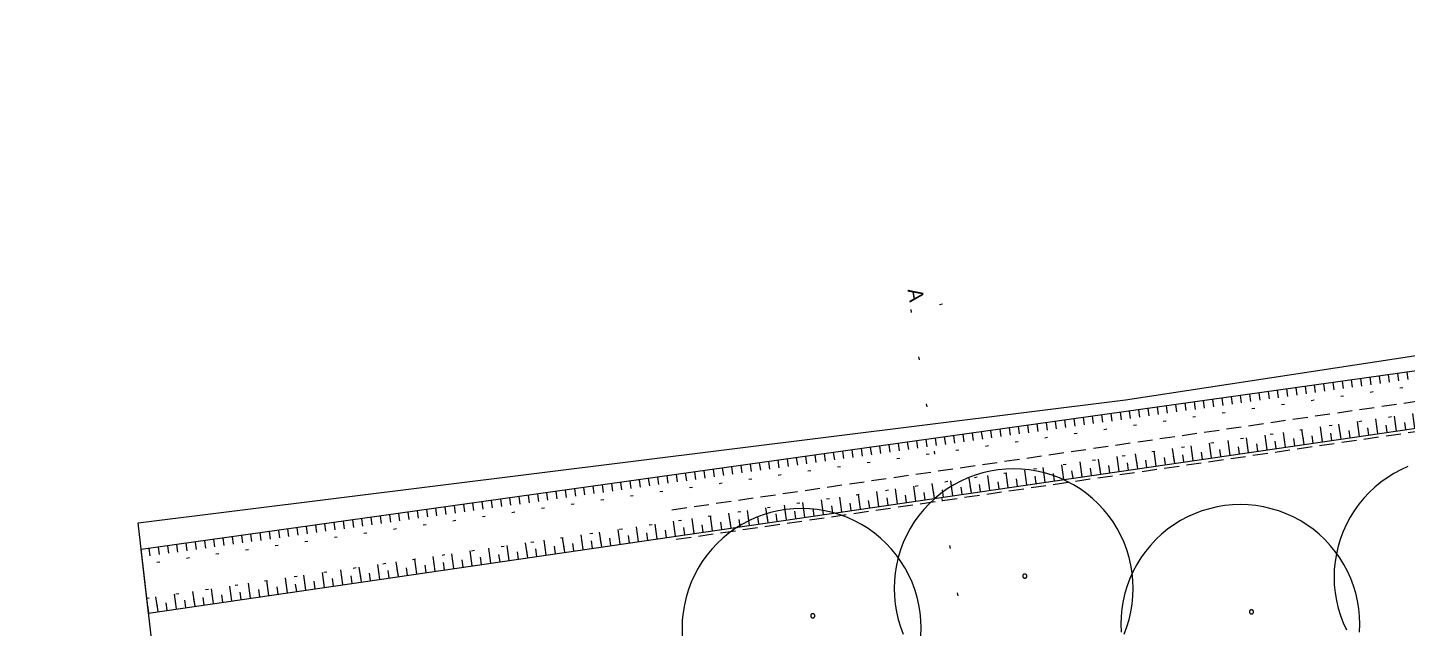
# Model space of a CAD drawing. Header units: inches. Extents: x -3368894 to 5148796, y 84 to 10864301.
# Drawn here: x 501918.83 to 501965, y 4346410.24 to 4346430.33 of the extents above; entities that cross this region are included whole.
import ezdxf

# ---------------------------------------------------------------- set-up
doc = ezdxf.new("R2010")
doc.units = ezdxf.units.IN
doc.header["$MEASUREMENT"] = 0
doc.linetypes.add('ACAD_ISO07W100', pattern=[3, 0, -3])
doc.linetypes.add('NASCOSTA', pattern=[0.375, 0.25, -0.125])
for name, color, linetype, lineweight in [('cm canale', 4, 'Continuous', 5), ('cm_alberi in secondo piano', 252, 'Continuous', 9), ('cm_campiture', 252, 'Continuous', 9), ('cm_quote', 174, 'Continuous', 0)]:
    doc.layers.add(name, color=color, linetype=linetype, lineweight=lineweight)
for name, color, linetype in [('cp_alberi_linea', 103, 'Continuous'), ('cp_recinzioni leggere_linea', 4, 'Continuous'), ('cp_vegetazione_linee', 34, 'Continuous')]:
    doc.layers.add(name, color=color, linetype=linetype)
doc.styles.get("Standard").update_dxf_attribs({"font": 'GOTHIC.TTF'})
doc.dimstyles.new('Quote 200', dxfattribs={"dimtxt": 0.5, "dimasz": 0.2, "dimexe": 1.25, "dimexo": 0.625, "dimgap": 0.2, "dimtad": 1, "dimzin": 1, "dimtxsty": 'Standard', "dimblk": 'ARCHTICK', "dimcen": 2.5, "dimse1": 1, "dimse2": 1, "dimazin": 0, "dimtfac": 1, "dimtmove": 0, "dimatfit": 3, "dimldrblk": 'NONE', "dimfxl": 1, "dimlwd": 0, "dimarcsym": 0})
pattern_1 = [(97.9812, (501927.8537, 4346413.6019), (-0.618946, -0.08678), [])]
pattern_2 = [(97.98117, (501927.8537, 4346413.60192), (-0.309473, -0.0433899), [])]

# ---------------------------------------------------------------- blocks, each defined once
blk = doc.blocks.new('_ArchTick')
at = {"color": 0, "linetype": 'ByBlock', "const_width": 0.15}
blk.add_lwpolyline([(-0.5, -0.5), (0.5, 0.5)], dxfattribs=at)
blk = doc.blocks.new('*D263')
at = {"layer": 'cm_quote', "color": 0, "lineweight": 0, "transparency": 16777216}
for p, q in [((-3368891.703, 8689622.26), (-929594.242, 10864300.067)), ((-3368894.34, 8689619.909), (-3368891.703, 8689622.26))]:
    blk.add_line(p, q, dxfattribs=at)
at = {"layer": 'DEFPOINTS', "color": 0, "transparency": 16777216}
for p in [(-3368891.703, 8689622.26), (503231.569, 4346330.378), (503228.933, 4346328.028)]:
    blk.add_point(p, dxfattribs=at)
at = {"layer": 'cm_quote', "color": 0, "lineweight": 0, "transparency": 16777216, "xscale": 0.2, "yscale": 0.2, "zscale": 0.2}
for p, rotation in [((-3368891.703, 8689622.26), 41.71758129249201), ((-3368894.34, 8689619.909), 221.717581292492)]:
    blk.add_blockref('_ArchTick', p, dxfattribs=dict(at, rotation=rotation))
at = {"layer": 'cm_quote', "color": 0, "transparency": 16777216, "insert": (-929595.199, 10864299.865), "char_height": 0.5, "attachment_point": 5, "rotation": 41.7176}
blk.add_mtext('3,53', dxfattribs=at)
blk = doc.blocks.new('_None')

msp = doc.modelspace()

# ---------------------------------------------------------------- hatches: boundary and pattern name
at = {"layer": 'cm canale'}
h = msp.add_hatch(dxfattribs=at)
h.set_pattern_fill('ANSI31', color=256, scale=2.5, angle=45)
h.set_pattern_definition(pattern_2)
h.paths.add_polyline_path([(501986.794, 4346421.866), (501922.635, 4346412.87), (501922.664, 4346412.622), (501986.829, 4346421.618)])
h = msp.add_hatch(dxfattribs=at)
h.set_pattern_fill('ANSI31', color=256, scale=5, angle=45)
h.set_pattern_definition(pattern_1)
h.paths.add_polyline_path([(501986.971, 4346420.603), (501922.821, 4346411.247), (501922.878, 4346410.75), (501987.041, 4346420.108)])
h = msp.add_hatch(dxfattribs=at)
h.set_pattern_fill('ANSI31', color=256, scale=5, angle=45)
h.set_pattern_definition(pattern_1)
h.paths.add_polyline_path([(501987.041, 4346420.108), (501986.971, 4346420.603), (501922.821, 4346411.247), (501922.878, 4346410.75)])
h = msp.add_hatch(dxfattribs=at)
h.set_pattern_fill('ANSI31', color=256, scale=2.5, angle=45)
h.set_pattern_definition(pattern_2)
h.paths.add_polyline_path([(501987.041, 4346420.108), (501987.008, 4346420.343), (501922.849, 4346410.999), (501922.878, 4346410.75)])

# ---------------------------------------------------------------- linework, layer by layer
for points in [[(501993.567, 4346422.815), (501922.635, 4346412.87)], [(501922.878, 4346410.75), (501993.567, 4346421.06)]]:
    msp.add_lwpolyline(points, dxfattribs=at)
at = {"layer": 'cm canale', "linetype": 'ACAD_ISO07W100', "ltscale": 0.3}
for points in [[(501993.567, 4346422.31), (501922.705, 4346412.375)], [(501922.805, 4346411.245), (501993.567, 4346421.565)]]:
    msp.add_lwpolyline(points, dxfattribs=at)
at = {"layer": 'cm_campiture', "linetype": 'ACAD_ISO07W100', "ltscale": 0.5}
msp.add_lwpolyline([(501949.445, 4346421.08), (501948.383, 4346420.906), (501948.384, 4346420.901), (501950.816, 4346406.099), (501954.044, 4346386.453), (501954.87, 4346381.43), (501956.132, 4346381.638)], dxfattribs=at)
at = {"layer": 'cm_quote'}
msp.add_lwpolyline([(501922.878, 4346410.75), (501922.635, 4346412.87)], dxfattribs=at)
at = {"layer": 'cp_alberi_linea'}
for points in [[(501955.521, 4346410.043), (501955.613, 4346410.288), (501955.689, 4346410.538), (501955.749, 4346410.793), (501955.791, 4346411.051), (501955.817, 4346411.312), (501955.826, 4346411.573), (501955.817, 4346411.835), (501955.791, 4346412.095), (501955.749, 4346412.354), (501955.689, 4346412.609), (501955.613, 4346412.859), (501955.521, 4346413.104), (501955.413, 4346413.343), (501955.29, 4346413.573), (501955.151, 4346413.796), (501954.999, 4346414.008), (501954.833, 4346414.211), (501954.654, 4346414.402), (501954.463, 4346414.581), (501954.261, 4346414.747), (501954.048, 4346414.899), (501953.826, 4346415.037), (501953.595, 4346415.161), (501953.356, 4346415.269), (501953.111, 4346415.361), (501952.861, 4346415.437), (501952.606, 4346415.497), (501952.348, 4346415.539), (501952.087, 4346415.565), (501951.826, 4346415.573), (501951.564, 4346415.565), (501951.303, 4346415.539), (501951.045, 4346415.497), (501950.79, 4346415.437), (501950.54, 4346415.361), (501950.295, 4346415.269), (501950.056, 4346415.161), (501949.826, 4346415.037), (501949.603, 4346414.899), (501949.391, 4346414.747), (501949.188, 4346414.581), (501948.997, 4346414.402), (501948.818, 4346414.211), (501948.652, 4346414.008), (501948.5, 4346413.796), (501948.361, 4346413.573), (501948.238, 4346413.343), (501948.13, 4346413.104), (501948.038, 4346412.859), (501947.962, 4346412.609), (501947.902, 4346412.354), (501947.86, 4346412.095), (501947.834, 4346411.835), (501947.826, 4346411.573), (501947.834, 4346411.312), (501947.86, 4346411.051), (501947.902, 4346410.793), (501947.962, 4346410.538), (501948.038, 4346410.288), (501948.13, 4346410.043)], [(501965.017, 4346415.646), (501964.778, 4346415.538), (501964.547, 4346415.415), (501964.325, 4346415.277), (501964.112, 4346415.124), (501963.91, 4346414.958), (501963.719, 4346414.779), (501963.54, 4346414.588), (501963.374, 4346414.386), (501963.222, 4346414.173), (501963.083, 4346413.951), (501962.96, 4346413.72), (501962.852, 4346413.482), (501962.76, 4346413.237), (501962.684, 4346412.986), (501962.624, 4346412.731), (501962.582, 4346412.473), (501962.556, 4346412.212), (501962.547, 4346411.951), (501962.556, 4346411.689), (501962.582, 4346411.429), (501962.624, 4346411.17), (501962.684, 4346410.916), (501962.76, 4346410.665), (501962.852, 4346410.42), (501962.96, 4346410.182)], [(501948.723, 4346409.985), (501948.731, 4346410.246), (501948.723, 4346410.508), (501948.697, 4346410.768), (501948.655, 4346411.026), (501948.595, 4346411.281), (501948.519, 4346411.532), (501948.427, 4346411.777), (501948.319, 4346412.015), (501948.196, 4346412.246), (501948.057, 4346412.468), (501947.905, 4346412.681), (501947.739, 4346412.884), (501947.56, 4346413.075), (501947.369, 4346413.253), (501947.167, 4346413.42), (501946.954, 4346413.572), (501946.731, 4346413.71), (501946.501, 4346413.834), (501946.262, 4346413.942), (501946.017, 4346414.034), (501945.767, 4346414.11), (501945.512, 4346414.169), (501945.254, 4346414.212), (501944.993, 4346414.238), (501944.731, 4346414.246), (501944.47, 4346414.238), (501944.209, 4346414.212), (501943.951, 4346414.169), (501943.696, 4346414.11), (501943.446, 4346414.034), (501943.201, 4346413.942), (501942.962, 4346413.834), (501942.731, 4346413.71), (501942.509, 4346413.572), (501942.296, 4346413.42), (501942.094, 4346413.253), (501941.903, 4346413.075), (501941.724, 4346412.884), (501941.558, 4346412.681), (501941.406, 4346412.468), (501941.267, 4346412.246), (501941.144, 4346412.015), (501941.036, 4346411.777), (501940.944, 4346411.532), (501940.868, 4346411.281), (501940.808, 4346411.026), (501940.766, 4346410.768), (501940.74, 4346410.508), (501940.731, 4346410.246), (501940.74, 4346409.985)], [(501963.402, 4346410.114), (501963.411, 4346410.376), (501963.402, 4346410.638), (501963.377, 4346410.898), (501963.334, 4346411.156), (501963.275, 4346411.411), (501963.199, 4346411.662), (501963.106, 4346411.907), (501962.998, 4346412.145), (501962.875, 4346412.376), (501962.737, 4346412.598), (501962.584, 4346412.811), (501962.418, 4346413.013), (501962.239, 4346413.205), (501962.048, 4346413.383), (501961.846, 4346413.55), (501961.633, 4346413.702), (501961.411, 4346413.84), (501961.18, 4346413.964), (501960.942, 4346414.072), (501960.697, 4346414.164), (501960.446, 4346414.24), (501960.191, 4346414.299), (501959.933, 4346414.342), (501959.672, 4346414.368), (501959.411, 4346414.376), (501959.149, 4346414.368), (501958.889, 4346414.342), (501958.631, 4346414.299), (501958.376, 4346414.24), (501958.125, 4346414.164), (501957.88, 4346414.072), (501957.642, 4346413.964), (501957.411, 4346413.84), (501957.189, 4346413.702), (501956.976, 4346413.55), (501956.773, 4346413.383), (501956.582, 4346413.205), (501956.404, 4346413.013), (501956.237, 4346412.811), (501956.085, 4346412.598), (501955.947, 4346412.376), (501955.823, 4346412.145), (501955.715, 4346411.907), (501955.623, 4346411.662), (501955.547, 4346411.411), (501955.488, 4346411.156), (501955.445, 4346410.898), (501955.419, 4346410.638), (501955.411, 4346410.376), (501955.419, 4346410.114)]]:
    msp.add_lwpolyline(points, dxfattribs=at)
for points in [[(501952.27, 4346411.985), (501952.27, 4346411.989), (501952.269, 4346411.994), (501952.268, 4346411.998), (501952.267, 4346412.003), (501952.266, 4346412.007), (501952.264, 4346412.011), (501952.263, 4346412.016), (501952.26, 4346412.02), (501952.258, 4346412.024), (501952.255, 4346412.027), (501952.252, 4346412.031), (501952.249, 4346412.034), (501952.246, 4346412.037), (501952.242, 4346412.04), (501952.239, 4346412.043), (501952.235, 4346412.045), (501952.231, 4346412.047), (501952.226, 4346412.049), (501952.222, 4346412.051), (501952.218, 4346412.052), (501952.213, 4346412.053), (501952.209, 4346412.054), (501952.204, 4346412.055), (501952.2, 4346412.055), (501952.195, 4346412.055), (501952.191, 4346412.054), (501952.186, 4346412.053), (501952.182, 4346412.052), (501952.177, 4346412.051), (501952.173, 4346412.049), (501952.169, 4346412.047), (501952.165, 4346412.045), (501952.161, 4346412.043), (501952.157, 4346412.04), (501952.153, 4346412.037), (501952.15, 4346412.034), (501952.147, 4346412.031), (501952.144, 4346412.027), (501952.141, 4346412.024), (501952.139, 4346412.02), (501952.137, 4346412.016), (501952.135, 4346412.011), (501952.133, 4346412.007), (501952.132, 4346412.003), (501952.131, 4346411.998), (501952.13, 4346411.994), (501952.13, 4346411.989), (501952.13, 4346411.985), (501952.13, 4346411.98), (501952.13, 4346411.975), (501952.131, 4346411.971), (501952.132, 4346411.966), (501952.133, 4346411.962), (501952.135, 4346411.958), (501952.137, 4346411.954), (501952.139, 4346411.95), (501952.141, 4346411.946), (501952.144, 4346411.942), (501952.147, 4346411.938), (501952.15, 4346411.935), (501952.153, 4346411.932), (501952.157, 4346411.929), (501952.161, 4346411.926), (501952.165, 4346411.924), (501952.169, 4346411.922), (501952.173, 4346411.92), (501952.177, 4346411.918), (501952.182, 4346411.917), (501952.186, 4346411.916), (501952.191, 4346411.915), (501952.195, 4346411.915), (501952.2, 4346411.914), (501952.204, 4346411.915), (501952.209, 4346411.915), (501952.213, 4346411.916), (501952.218, 4346411.917), (501952.222, 4346411.918), (501952.226, 4346411.92), (501952.231, 4346411.922), (501952.235, 4346411.924), (501952.239, 4346411.926), (501952.242, 4346411.929), (501952.246, 4346411.932), (501952.249, 4346411.935), (501952.252, 4346411.938), (501952.255, 4346411.942), (501952.258, 4346411.946), (501952.26, 4346411.95), (501952.263, 4346411.954), (501952.264, 4346411.958), (501952.266, 4346411.962), (501952.267, 4346411.966), (501952.268, 4346411.971), (501952.269, 4346411.975), (501952.27, 4346411.98)], [(501945.176, 4346410.657), (501945.175, 4346410.662), (501945.175, 4346410.666), (501945.174, 4346410.671), (501945.173, 4346410.675), (501945.172, 4346410.68), (501945.17, 4346410.684), (501945.168, 4346410.688), (501945.166, 4346410.692), (501945.164, 4346410.696), (501945.161, 4346410.7), (501945.158, 4346410.704), (501945.155, 4346410.707), (501945.152, 4346410.71), (501945.148, 4346410.713), (501945.144, 4346410.716), (501945.141, 4346410.718), (501945.137, 4346410.72), (501945.132, 4346410.722), (501945.128, 4346410.724), (501945.124, 4346410.725), (501945.119, 4346410.726), (501945.115, 4346410.727), (501945.11, 4346410.727), (501945.106, 4346410.727), (501945.101, 4346410.727), (501945.096, 4346410.727), (501945.092, 4346410.726), (501945.087, 4346410.725), (501945.083, 4346410.724), (501945.079, 4346410.722), (501945.075, 4346410.72), (501945.07, 4346410.718), (501945.067, 4346410.716), (501945.063, 4346410.713), (501945.059, 4346410.71), (501945.056, 4346410.707), (501945.053, 4346410.704), (501945.05, 4346410.7), (501945.047, 4346410.696), (501945.045, 4346410.692), (501945.043, 4346410.688), (501945.041, 4346410.684), (501945.039, 4346410.68), (501945.038, 4346410.675), (501945.037, 4346410.671), (501945.036, 4346410.666), (501945.036, 4346410.662), (501945.035, 4346410.657), (501945.036, 4346410.653), (501945.036, 4346410.648), (501945.037, 4346410.644), (501945.038, 4346410.639), (501945.039, 4346410.635), (501945.041, 4346410.63), (501945.043, 4346410.626), (501945.045, 4346410.622), (501945.047, 4346410.618), (501945.05, 4346410.615), (501945.053, 4346410.611), (501945.056, 4346410.608), (501945.059, 4346410.605), (501945.063, 4346410.602), (501945.067, 4346410.599), (501945.07, 4346410.597), (501945.075, 4346410.594), (501945.079, 4346410.593), (501945.083, 4346410.591), (501945.087, 4346410.59), (501945.092, 4346410.589), (501945.096, 4346410.588), (501945.101, 4346410.587), (501945.106, 4346410.587), (501945.11, 4346410.587), (501945.115, 4346410.588), (501945.119, 4346410.589), (501945.124, 4346410.59), (501945.128, 4346410.591), (501945.132, 4346410.593), (501945.137, 4346410.594), (501945.141, 4346410.597), (501945.144, 4346410.599), (501945.148, 4346410.602), (501945.152, 4346410.605), (501945.155, 4346410.608), (501945.158, 4346410.611), (501945.161, 4346410.615), (501945.164, 4346410.618), (501945.166, 4346410.622), (501945.168, 4346410.626), (501945.17, 4346410.63), (501945.172, 4346410.635), (501945.173, 4346410.639), (501945.174, 4346410.644), (501945.175, 4346410.648), (501945.175, 4346410.653)], [(501959.855, 4346410.787), (501959.855, 4346410.792), (501959.854, 4346410.796), (501959.854, 4346410.801), (501959.853, 4346410.805), (501959.851, 4346410.81), (501959.85, 4346410.814), (501959.848, 4346410.818), (501959.846, 4346410.822), (501959.843, 4346410.826), (501959.841, 4346410.83), (501959.838, 4346410.834), (501959.834, 4346410.837), (501959.831, 4346410.84), (501959.828, 4346410.843), (501959.824, 4346410.846), (501959.82, 4346410.848), (501959.816, 4346410.85), (501959.812, 4346410.852), (501959.807, 4346410.854), (501959.803, 4346410.855), (501959.799, 4346410.856), (501959.794, 4346410.857), (501959.79, 4346410.857), (501959.785, 4346410.857), (501959.78, 4346410.857), (501959.776, 4346410.857), (501959.771, 4346410.856), (501959.767, 4346410.855), (501959.762, 4346410.854), (501959.758, 4346410.852), (501959.754, 4346410.85), (501959.75, 4346410.848), (501959.746, 4346410.846), (501959.742, 4346410.843), (501959.739, 4346410.84), (501959.735, 4346410.837), (501959.732, 4346410.834), (501959.729, 4346410.83), (501959.727, 4346410.826), (501959.724, 4346410.822), (501959.722, 4346410.818), (501959.72, 4346410.814), (501959.719, 4346410.81), (501959.717, 4346410.805), (501959.716, 4346410.801), (501959.715, 4346410.796), (501959.715, 4346410.792), (501959.715, 4346410.787), (501959.715, 4346410.783), (501959.715, 4346410.778), (501959.716, 4346410.774), (501959.717, 4346410.769), (501959.719, 4346410.765), (501959.72, 4346410.76), (501959.722, 4346410.756), (501959.724, 4346410.752), (501959.727, 4346410.748), (501959.729, 4346410.745), (501959.732, 4346410.741), (501959.735, 4346410.738), (501959.739, 4346410.735), (501959.742, 4346410.732), (501959.746, 4346410.729), (501959.75, 4346410.727), (501959.754, 4346410.724), (501959.758, 4346410.723), (501959.762, 4346410.721), (501959.767, 4346410.72), (501959.771, 4346410.719), (501959.776, 4346410.718), (501959.78, 4346410.717), (501959.785, 4346410.717), (501959.79, 4346410.717), (501959.794, 4346410.718), (501959.799, 4346410.719), (501959.803, 4346410.72), (501959.807, 4346410.721), (501959.812, 4346410.723), (501959.816, 4346410.724), (501959.82, 4346410.727), (501959.824, 4346410.729), (501959.828, 4346410.732), (501959.831, 4346410.735), (501959.834, 4346410.738), (501959.838, 4346410.741), (501959.841, 4346410.745), (501959.843, 4346410.748), (501959.846, 4346410.752), (501959.848, 4346410.756), (501959.85, 4346410.76), (501959.851, 4346410.765), (501959.853, 4346410.769), (501959.854, 4346410.774), (501959.854, 4346410.778), (501959.855, 4346410.783)]]:
    msp.add_lwpolyline(points, close=True, dxfattribs=at)
at = {"layer": 'cp_recinzioni leggere_linea'}
msp.add_lwpolyline([(501924.332, 4346396.581), (501923.102, 4346408.786), (501922.533, 4346413.765), (501955.569, 4346417.887), (502036.674, 4346430.206), (502107.587, 4346426.275), (502109.399, 4346426.188), (502111.194, 4346425.955), (502112.964, 4346425.579), (502114.701, 4346425.061), (502149.43, 4346413.834), (502178.731, 4346415.393), (502237.692, 4346435.291), (502261.867, 4346457.695), (502275.132, 4346463.526), (502317.324, 4346469.587), (502377.588, 4346478.245)], dxfattribs=at)
at = {"layer": 'cp_vegetazione_linee', "linetype": 'NASCOSTA', "lineweight": 13, "ltscale": 2}
for points in [[(501940.392, 4346414.204), (502036.055, 4346428.147)], [(501940.537, 4346413.215), (502036.181, 4346427.155)]]:
    msp.add_lwpolyline(points, dxfattribs=at)

# ---------------------------------------------------------------- texts
at = {"layer": 'cm_alberi in secondo piano', "insert": (501948.768, 4346421.649), "char_height": 0.5, "attachment_point": 1, "rotation": 279.3315}
msp.add_mtext_dynamic_manual_height_columns('A', width=4.59023, gutter_width=1, heights=[0], dxfattribs=at)

# ---------------------------------------------------------------- dimensions: what is measured, and where the dimension line sits
at = {"layer": 'cm_quote'}
dim = msp.add_linear_dim(base=(-3368891.703, 8689622.26), p1=(503228.933, 4346328.028), p2=(503231.569, 4346330.378), angle=41.7176, dimstyle='Quote 200', dxfattribs=at)
dim.commit()
dim.dimension.update_dxf_attribs({"geometry": '*D263', "text_midpoint": (-929594.876, 10864299.502), "dimtype": 161})

doc.saveas('drawing.dxf')
